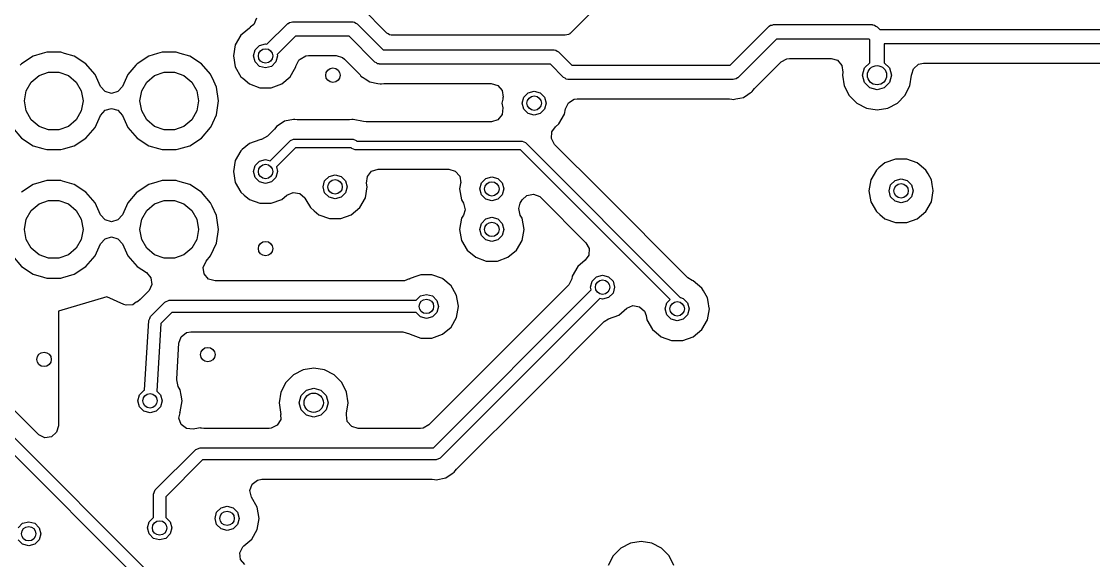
# Model space of a CAD drawing. Extents: x 4.55 to 6.09, y -4.28 to -3.52.
# Drawn here: x 5.1876 to 5.6259, y -4.0487 to -3.8284 of the extents above; entities that cross this region are included whole.
import ezdxf

# ---------------------------------------------------------------- set-up
doc = ezdxf.new("R2010")
doc.units = 0
doc.header["$MEASUREMENT"] = 0
doc.layers.add('BLACK', color=7, linetype='CONTINUOUS')

msp = doc.modelspace()

# ---------------------------------------------------------------- linework, layer by layer
at = {"layer": 'BLACK', "linetype": 'CONTINUOUS'}
for p, q in [((5.33701, -3.83319), (5.32646, -3.82264)), ((5.42142, -3.82382), (5.41205, -3.83319)), ((5.28082, -3.83111), (5.28077, -3.83115)), ((5.28119, -3.8309), (5.28082, -3.83111)), ((5.28261, -3.82968), (5.28111, -3.83077)), ((5.28111, -3.83077), (5.28119, -3.8309)), ((5.28363, -3.82712), (5.28261, -3.82968)), ((5.28799, -3.83776), (5.29634, -3.82941)), ((5.29634, -3.82941), (5.29649, -3.8293)), ((5.29649, -3.8293), (5.29653, -3.82923)), ((5.29653, -3.82923), (5.29665, -3.82919)), ((5.29665, -3.82919), (5.29718, -3.82882)), ((5.29718, -3.82882), (5.29782, -3.82876)), ((5.29782, -3.82876), (5.29843, -3.82854)), ((5.29843, -3.82854), (5.32279, -3.82854)), ((5.32279, -3.82854), (5.32297, -3.82858)), ((5.32297, -3.82858), (5.32305, -3.82855)), ((5.32305, -3.82855), (5.32316, -3.82861)), ((5.32316, -3.82861), (5.3238, -3.82872)), ((5.3238, -3.82872), (5.32429, -3.82914)), ((5.32429, -3.82914), (5.32488, -3.82941)), ((5.32488, -3.82941), (5.33543, -3.83996)), ((5.47735, -3.84626), (5.49302, -3.83059)), ((5.49302, -3.83059), (5.49317, -3.83048)), ((5.49317, -3.83048), (5.49321, -3.83042)), ((5.49321, -3.83042), (5.49333, -3.83037)), ((5.49333, -3.83037), (5.49386, -3.83)), ((5.49386, -3.83), (5.4945, -3.82994)), ((5.4945, -3.82994), (5.49511, -3.82972)), ((5.49511, -3.82972), (5.53543, -3.82972)), ((5.53543, -3.82972), (5.53561, -3.82976)), ((5.53561, -3.82976), (5.53569, -3.82974)), ((5.53569, -3.82974), (5.53581, -3.82979)), ((5.53581, -3.82979), (5.53644, -3.8299)), ((5.53644, -3.8299), (5.53694, -3.83032)), ((5.53694, -3.83032), (5.53752, -3.83059)), ((5.53752, -3.83059), (5.53862, -3.83169)), ((5.27731, -3.83405), (5.27502, -3.83801)), ((5.27789, -3.83356), (5.27731, -3.83405)), ((5.27731, -3.83405), (5.27731, -3.83405)), ((5.28077, -3.83115), (5.27789, -3.83356)), ((5.29965, -3.83445), (5.29217, -3.84193)), ((5.32157, -3.83445), (5.29965, -3.83445)), ((5.33212, -3.845), (5.32157, -3.83445)), ((5.33759, -3.83346), (5.33701, -3.83319)), ((5.33809, -3.83388), (5.33759, -3.83346)), ((5.33872, -3.83399), (5.33809, -3.83388)), ((5.33884, -3.83404), (5.33872, -3.83399)), ((5.33892, -3.83402), (5.33884, -3.83404)), ((5.3391, -3.83406), (5.33892, -3.83402)), ((5.40996, -3.83406), (5.3391, -3.83406)), ((5.41057, -3.83383), (5.40996, -3.83406)), ((5.41121, -3.83378), (5.41057, -3.83383)), ((5.41174, -3.83341), (5.41121, -3.83378)), ((5.41186, -3.83336), (5.41174, -3.83341)), ((5.4119, -3.8333), (5.41186, -3.83336)), ((5.41205, -3.83319), (5.4119, -3.8333)), ((5.53862, -3.83169), (5.81374, -3.83169)), ((5.27502, -3.83801), (5.27423, -3.84252)), ((5.27502, -3.83801), (5.27502, -3.83801)), ((5.28314, -3.84006), (5.28494, -3.83826)), ((5.28494, -3.83826), (5.2874, -3.8376)), ((5.2874, -3.8376), (5.28799, -3.83776)), ((5.49633, -3.83563), (5.48066, -3.8513)), ((5.53421, -3.83563), (5.49633, -3.83563)), ((5.53445, -3.83587), (5.53421, -3.83563)), ((5.53445, -3.84528), (5.53445, -3.83587)), ((5.81496, -3.8376), (5.54035, -3.8376)), ((5.54035, -3.8376), (5.54035, -3.84528)), ((5.19243, -3.84262), (5.18762, -3.84571)), ((5.19603, -3.84156), (5.19243, -3.84262)), ((5.19243, -3.84262), (5.19243, -3.84262)), ((5.19243, -3.84262), (5.19243, -3.84262)), ((5.19793, -3.841), (5.19603, -3.84156)), ((5.20365, -3.841), (5.19793, -3.841)), ((5.19793, -3.841), (5.19793, -3.841)), ((5.20526, -3.84148), (5.20365, -3.841)), ((5.20365, -3.841), (5.20365, -3.841)), ((5.20914, -3.84262), (5.20526, -3.84148)), ((5.21395, -3.84571), (5.20914, -3.84262)), ((5.23968, -3.84262), (5.23486, -3.84571)), ((5.24328, -3.84156), (5.23968, -3.84262)), ((5.23968, -3.84262), (5.23968, -3.84262)), ((5.23968, -3.84262), (5.23968, -3.84262)), ((5.24517, -3.841), (5.24328, -3.84156)), ((5.25089, -3.841), (5.24517, -3.841)), ((5.24517, -3.841), (5.24517, -3.841)), ((5.25251, -3.84148), (5.25089, -3.841)), ((5.25089, -3.841), (5.25089, -3.841)), ((5.25638, -3.84262), (5.25251, -3.84148)), ((5.2612, -3.84571), (5.25638, -3.84262)), ((5.27423, -3.84252), (5.27423, -3.84252)), ((5.27423, -3.84252), (5.27502, -3.84702)), ((5.28248, -3.84252), (5.28314, -3.84006)), ((5.28314, -3.84498), (5.28248, -3.84252)), ((5.29232, -3.84252), (5.29166, -3.84498)), ((5.29217, -3.84193), (5.29232, -3.84252)), ((5.29984, -3.84667), (5.30106, -3.8442)), ((5.30106, -3.8442), (5.3012, -3.84406)), ((5.3012, -3.84406), (5.30149, -3.84377)), ((5.30149, -3.84377), (5.3039, -3.84245)), ((5.3039, -3.84245), (5.30494, -3.84234)), ((5.30494, -3.84234), (5.31627, -3.84234)), ((5.31627, -3.84234), (5.31891, -3.84312)), ((5.31891, -3.84312), (5.31973, -3.84377)), ((5.31973, -3.84377), (5.32544, -3.84949)), ((5.33543, -3.83996), (5.40507, -3.83996)), ((5.40507, -3.83996), (5.40525, -3.83999)), ((5.40525, -3.83999), (5.40533, -3.83997)), ((5.40533, -3.83997), (5.40545, -3.84003)), ((5.40545, -3.84003), (5.40608, -3.84014)), ((5.40608, -3.84014), (5.40658, -3.84055)), ((5.40658, -3.84055), (5.40716, -3.84083)), ((5.40716, -3.84083), (5.41259, -3.84626)), ((5.49817, -3.84495), (5.50058, -3.84364)), ((5.50058, -3.84364), (5.50162, -3.84352)), ((5.50162, -3.84352), (5.51864, -3.84352)), ((5.51864, -3.84352), (5.52128, -3.8443)), ((5.18762, -3.84571), (5.18712, -3.84629)), ((5.18762, -3.84571), (5.18762, -3.84571)), ((5.18762, -3.84571), (5.18762, -3.84571)), ((5.21766, -3.84999), (5.21395, -3.84571)), ((5.23436, -3.84629), (5.23112, -3.85004)), ((5.23486, -3.84571), (5.23436, -3.84629)), ((5.23486, -3.84571), (5.23486, -3.84571)), ((5.23486, -3.84571), (5.23486, -3.84571)), ((5.26491, -3.84999), (5.2612, -3.84571)), ((5.27502, -3.84702), (5.27502, -3.84703)), ((5.27502, -3.84703), (5.27731, -3.85099)), ((5.28494, -3.84678), (5.28314, -3.84498)), ((5.2874, -3.84744), (5.28494, -3.84678)), ((5.28986, -3.84678), (5.2874, -3.84744)), ((5.29166, -3.84498), (5.28986, -3.84678)), ((5.29749, -3.85099), (5.29929, -3.84787)), ((5.29929, -3.84787), (5.29978, -3.84703)), ((5.29978, -3.84703), (5.29984, -3.84667)), ((5.29978, -3.84703), (5.29978, -3.84703)), ((5.29978, -3.84703), (5.29978, -3.84703)), ((5.29978, -3.84703), (5.29978, -3.84703)), ((5.3327, -3.84527), (5.33212, -3.845)), ((5.3332, -3.84569), (5.3327, -3.84527)), ((5.33383, -3.8458), (5.3332, -3.84569)), ((5.33395, -3.84585), (5.33383, -3.8458)), ((5.33403, -3.84583), (5.33395, -3.84585)), ((5.33421, -3.84587), (5.33403, -3.84583)), ((5.40385, -3.84587), (5.33421, -3.84587)), ((5.40928, -3.8513), (5.40385, -3.84587)), ((5.41259, -3.84626), (5.47735, -3.84626)), ((5.48734, -3.85579), (5.49817, -3.84495)), ((5.52128, -3.8443), (5.52308, -3.84638)), ((5.52308, -3.84638), (5.52348, -3.8491)), ((5.5315, -3.85039), (5.53229, -3.84744)), ((5.53229, -3.84744), (5.53445, -3.84528)), ((5.54035, -3.84528), (5.54252, -3.84744)), ((5.54252, -3.84744), (5.54331, -3.85039)), ((5.55164, -3.85002), (5.55231, -3.84773)), ((5.55231, -3.84773), (5.55439, -3.84593)), ((5.55439, -3.84593), (5.55641, -3.84549)), ((5.55641, -3.84549), (5.81341, -3.84549)), ((5.19159, -3.85319), (5.19478, -3.85051)), ((5.19478, -3.85051), (5.1987, -3.84908)), ((5.1987, -3.84908), (5.20287, -3.84908)), ((5.20287, -3.84908), (5.20679, -3.85051)), ((5.20679, -3.85051), (5.20999, -3.85319)), ((5.2177, -3.85004), (5.21766, -3.84999)), ((5.21997, -3.855), (5.2177, -3.85004)), ((5.2177, -3.85004), (5.2177, -3.85004)), ((5.23112, -3.85004), (5.22885, -3.855)), ((5.23112, -3.85004), (5.23112, -3.85004)), ((5.23883, -3.85319), (5.24203, -3.85051)), ((5.24203, -3.85051), (5.24595, -3.84908)), ((5.24595, -3.84908), (5.25012, -3.84908)), ((5.25012, -3.84908), (5.25404, -3.85051)), ((5.25404, -3.85051), (5.25723, -3.85319)), ((5.26495, -3.85004), (5.26491, -3.84999)), ((5.26564, -3.85156), (5.26495, -3.85004)), ((5.26495, -3.85004), (5.26495, -3.85004)), ((5.26732, -3.85524), (5.26564, -3.85156)), ((5.27731, -3.85099), (5.27731, -3.85099)), ((5.27731, -3.85099), (5.27809, -3.85164)), ((5.27809, -3.85164), (5.28082, -3.85393)), ((5.29399, -3.85393), (5.29749, -3.85099)), ((5.32544, -3.84949), (5.32605, -3.85023)), ((5.32605, -3.85023), (5.32639, -3.85073)), ((5.32639, -3.85073), (5.32709, -3.85121)), ((5.32709, -3.85121), (5.32709, -3.85121)), ((5.32709, -3.85121), (5.32729, -3.85134)), ((5.32729, -3.85134), (5.32729, -3.85134)), ((5.32729, -3.85134), (5.32818, -3.85193)), ((5.32818, -3.85193), (5.32818, -3.85193)), ((5.32818, -3.85193), (5.32818, -3.85193)), ((5.32818, -3.85193), (5.32997, -3.85313)), ((5.40987, -3.85157), (5.40928, -3.8513)), ((5.41036, -3.85199), (5.40987, -3.85157)), ((5.411, -3.8521), (5.41036, -3.85199)), ((5.41111, -3.85215), (5.411, -3.8521)), ((5.41119, -3.85213), (5.41111, -3.85215)), ((5.41137, -3.85217), (5.41119, -3.85213)), ((5.47857, -3.85217), (5.41137, -3.85217)), ((5.47918, -3.85194), (5.47857, -3.85217)), ((5.47982, -3.85189), (5.47918, -3.85194)), ((5.48035, -3.85152), (5.47982, -3.85189)), ((5.48047, -3.85147), (5.48035, -3.85152)), ((5.48051, -3.85141), (5.48047, -3.85147)), ((5.48066, -3.8513), (5.48051, -3.85141)), ((5.52346, -3.84917), (5.52327, -3.85039)), ((5.52327, -3.85039), (5.52327, -3.85039)), ((5.52327, -3.85039), (5.52396, -3.85476)), ((5.52348, -3.8491), (5.52346, -3.84917)), ((5.53229, -3.85335), (5.5315, -3.85039)), ((5.54331, -3.85039), (5.54252, -3.85335)), ((5.55084, -3.85476), (5.55153, -3.85039)), ((5.55153, -3.85037), (5.55154, -3.85035)), ((5.55153, -3.85039), (5.55153, -3.85037)), ((5.55154, -3.85035), (5.55159, -3.85001)), ((5.55159, -3.85001), (5.55164, -3.85002)), ((5.18878, -3.86091), (5.1895, -3.8568)), ((5.1895, -3.8568), (5.19159, -3.85319)), ((5.20999, -3.85319), (5.21207, -3.8568)), ((5.21207, -3.8568), (5.2128, -3.86091)), ((5.22177, -3.85708), (5.21997, -3.855)), ((5.21997, -3.855), (5.21997, -3.855)), ((5.22441, -3.85785), (5.22177, -3.85708)), ((5.22705, -3.85708), (5.22441, -3.85785)), ((5.22885, -3.855), (5.22705, -3.85708)), ((5.23602, -3.86091), (5.23675, -3.8568)), ((5.23675, -3.8568), (5.23883, -3.85319)), ((5.25723, -3.85319), (5.25932, -3.8568)), ((5.25932, -3.8568), (5.26004, -3.86091)), ((5.26814, -3.86091), (5.26732, -3.85524)), ((5.28082, -3.85393), (5.28511, -3.85549)), ((5.28511, -3.85549), (5.28511, -3.85549)), ((5.28511, -3.85549), (5.28969, -3.85549)), ((5.28969, -3.85549), (5.29399, -3.85393)), ((5.28969, -3.85549), (5.28969, -3.85549)), ((5.32997, -3.85313), (5.32997, -3.85313)), ((5.32997, -3.85313), (5.32997, -3.85313)), ((5.32997, -3.85313), (5.32997, -3.85313)), ((5.32997, -3.85313), (5.33337, -3.85381)), ((5.33337, -3.85381), (5.33337, -3.85381)), ((5.33337, -3.85381), (5.33421, -3.85397)), ((5.33421, -3.85397), (5.3348, -3.85385)), ((5.3348, -3.85385), (5.33575, -3.85376)), ((5.33575, -3.85376), (5.37967, -3.85376)), ((5.37967, -3.85376), (5.38231, -3.85453)), ((5.38231, -3.85453), (5.38411, -3.85661)), ((5.38411, -3.85661), (5.38451, -3.85934)), ((5.39478, -3.85755), (5.39724, -3.85689)), ((5.39724, -3.85689), (5.3997, -3.85755)), ((5.48549, -3.85764), (5.48602, -3.85728)), ((5.48602, -3.85728), (5.48639, -3.85703)), ((5.48602, -3.85728), (5.48602, -3.85728)), ((5.48639, -3.85703), (5.48673, -3.85653)), ((5.48673, -3.85653), (5.48734, -3.85579)), ((5.52396, -3.85476), (5.52597, -3.8587)), ((5.53445, -3.85551), (5.53229, -3.85335)), ((5.5374, -3.8563), (5.53445, -3.85551)), ((5.54035, -3.85551), (5.5374, -3.8563)), ((5.54252, -3.85335), (5.54035, -3.85551)), ((5.54883, -3.8587), (5.55084, -3.85476)), ((5.55084, -3.85476), (5.55084, -3.85476)), ((5.55084, -3.85476), (5.55084, -3.85476)), ((5.1895, -3.86501), (5.18878, -3.86091)), ((5.2128, -3.86091), (5.21207, -3.86501)), ((5.23675, -3.86501), (5.23602, -3.86091)), ((5.26004, -3.86091), (5.25932, -3.86501)), ((5.26732, -3.86657), (5.26814, -3.86091)), ((5.38435, -3.86022), (5.38407, -3.86181)), ((5.38407, -3.86181), (5.38407, -3.86181)), ((5.38407, -3.86181), (5.38441, -3.86374)), ((5.38448, -3.85949), (5.38435, -3.86022)), ((5.38451, -3.85934), (5.38448, -3.85949)), ((5.39232, -3.86181), (5.39298, -3.85935)), ((5.39298, -3.86427), (5.39232, -3.86181)), ((5.39298, -3.85935), (5.39478, -3.85755)), ((5.3997, -3.85755), (5.40151, -3.85935)), ((5.40151, -3.85935), (5.40217, -3.86181)), ((5.40217, -3.86181), (5.40151, -3.86427)), ((5.41001, -3.86409), (5.41124, -3.86163)), ((5.41124, -3.86163), (5.4136, -3.86022)), ((5.4136, -3.86022), (5.41482, -3.86006)), ((5.41482, -3.86006), (5.47702, -3.86006)), ((5.47702, -3.86006), (5.47798, -3.86015)), ((5.47798, -3.86015), (5.47857, -3.86027)), ((5.47857, -3.86027), (5.47964, -3.86006)), ((5.47964, -3.86006), (5.48127, -3.85974)), ((5.47964, -3.86006), (5.47964, -3.86006)), ((5.48127, -3.85974), (5.4828, -3.85943)), ((5.4828, -3.85943), (5.48462, -3.85821)), ((5.4828, -3.85943), (5.4828, -3.85943)), ((5.4828, -3.85943), (5.4828, -3.85943)), ((5.48462, -3.85821), (5.48549, -3.85764)), ((5.48549, -3.85764), (5.48549, -3.85764)), ((5.52597, -3.8587), (5.5291, -3.86183)), ((5.54571, -3.86183), (5.54883, -3.8587)), ((5.19159, -3.86862), (5.1895, -3.86501)), ((5.21207, -3.86501), (5.20999, -3.86862)), ((5.21997, -3.86681), (5.22177, -3.86473)), ((5.22177, -3.86473), (5.22441, -3.86396)), ((5.22441, -3.86396), (5.22705, -3.86473)), ((5.22705, -3.86473), (5.22885, -3.86681)), ((5.23883, -3.86862), (5.23675, -3.86501)), ((5.25932, -3.86501), (5.25723, -3.86862)), ((5.38441, -3.86374), (5.38411, -3.86647)), ((5.39478, -3.86607), (5.39298, -3.86427)), ((5.39724, -3.86673), (5.39478, -3.86607)), ((5.3997, -3.86607), (5.39724, -3.86673)), ((5.40151, -3.86427), (5.3997, -3.86607)), ((5.40962, -3.86632), (5.41001, -3.86409)), ((5.5291, -3.86183), (5.53304, -3.86383)), ((5.53304, -3.86383), (5.5374, -3.86452)), ((5.5374, -3.86452), (5.54177, -3.86383)), ((5.5374, -3.86452), (5.5374, -3.86452)), ((5.5374, -3.86452), (5.5374, -3.86452)), ((5.54177, -3.86383), (5.54571, -3.86183)), ((5.54177, -3.86383), (5.54177, -3.86383)), ((5.54177, -3.86383), (5.54177, -3.86383)), ((5.19478, -3.8713), (5.19159, -3.86862)), ((5.20999, -3.86862), (5.20679, -3.8713)), ((5.2177, -3.87178), (5.21997, -3.86681)), ((5.22885, -3.86681), (5.23112, -3.87178)), ((5.24203, -3.8713), (5.23883, -3.86862)), ((5.25723, -3.86862), (5.25404, -3.8713)), ((5.265, -3.87166), (5.26583, -3.86984)), ((5.26583, -3.86984), (5.26732, -3.86657)), ((5.29413, -3.86984), (5.29189, -3.87134)), ((5.29509, -3.8692), (5.29413, -3.86984)), ((5.29413, -3.86984), (5.29413, -3.86984)), ((5.29886, -3.86845), (5.29509, -3.8692)), ((5.29509, -3.8692), (5.29509, -3.8692)), ((5.29934, -3.86855), (5.29886, -3.86845)), ((5.29886, -3.86845), (5.29886, -3.86845)), ((5.29886, -3.86845), (5.29886, -3.86845)), ((5.30029, -3.86864), (5.29934, -3.86855)), ((5.32173, -3.86864), (5.30029, -3.86864)), ((5.32268, -3.86855), (5.32173, -3.86864)), ((5.32316, -3.86845), (5.32268, -3.86855)), ((5.3274, -3.8693), (5.32316, -3.86845)), ((5.32316, -3.86845), (5.32316, -3.86845)), ((5.32316, -3.86845), (5.32316, -3.86845)), ((5.32741, -3.86924), (5.3274, -3.8693)), ((5.32854, -3.86947), (5.32741, -3.86924)), ((5.3796, -3.86947), (5.32854, -3.86947)), ((5.37976, -3.86947), (5.3796, -3.86947)), ((5.38237, -3.86861), (5.37976, -3.86947)), ((5.38411, -3.86647), (5.38237, -3.86861)), ((5.4059, -3.87148), (5.40733, -3.87028)), ((5.40733, -3.87028), (5.40962, -3.86632)), ((5.18387, -3.87178), (5.18762, -3.8761)), ((5.1987, -3.87273), (5.19478, -3.8713)), ((5.20287, -3.87273), (5.1987, -3.87273)), ((5.20679, -3.8713), (5.20287, -3.87273)), ((5.21395, -3.8761), (5.2177, -3.87178)), ((5.23112, -3.87178), (5.23486, -3.8761)), ((5.24595, -3.87273), (5.24203, -3.8713)), ((5.25012, -3.87273), (5.24595, -3.87273)), ((5.25404, -3.8713), (5.25012, -3.87273)), ((5.2612, -3.8761), (5.26495, -3.87178)), ((5.26495, -3.87178), (5.265, -3.87166)), ((5.29101, -3.87249), (5.28813, -3.87536)), ((5.29162, -3.87175), (5.29101, -3.87249)), ((5.29189, -3.87134), (5.29162, -3.87175)), ((5.40427, -3.87626), (5.40446, -3.87352)), ((5.40446, -3.87352), (5.4059, -3.87148)), ((5.18762, -3.8761), (5.19243, -3.87919)), ((5.19243, -3.87919), (5.1964, -3.88036)), ((5.20473, -3.88049), (5.20914, -3.87919)), ((5.20914, -3.87919), (5.21395, -3.8761)), ((5.23486, -3.8761), (5.23968, -3.87919)), ((5.23968, -3.87919), (5.24364, -3.88036)), ((5.25197, -3.88049), (5.25638, -3.87919)), ((5.25638, -3.87919), (5.2612, -3.8761)), ((5.28082, -3.87836), (5.27789, -3.88081)), ((5.28511, -3.87679), (5.28082, -3.87836)), ((5.28553, -3.87672), (5.28511, -3.87679)), ((5.28572, -3.87668), (5.28553, -3.87672)), ((5.28813, -3.87536), (5.28572, -3.87668)), ((5.28931, -3.88535), (5.2976, -3.87706)), ((5.2976, -3.87706), (5.29886, -3.87654)), ((5.29886, -3.87654), (5.32316, -3.87654)), ((5.32316, -3.87654), (5.32441, -3.87706)), ((5.32441, -3.87706), (5.32472, -3.87736)), ((5.32472, -3.87736), (5.39238, -3.87736)), ((5.39238, -3.87736), (5.39363, -3.87788)), ((5.39363, -3.87788), (5.45696, -3.94121)), ((5.40559, -3.87867), (5.40427, -3.87626)), ((5.42455, -3.89764), (5.40559, -3.87867)), ((5.1964, -3.88036), (5.19793, -3.88081)), ((5.19793, -3.88081), (5.19793, -3.88081)), ((5.19793, -3.88081), (5.20365, -3.88081)), ((5.20365, -3.88081), (5.20473, -3.88049)), ((5.24364, -3.88036), (5.24517, -3.88081)), ((5.24517, -3.88081), (5.24517, -3.88081)), ((5.24517, -3.88081), (5.25089, -3.88081)), ((5.25089, -3.88081), (5.25197, -3.88049)), ((5.27731, -3.8813), (5.27502, -3.88526)), ((5.27789, -3.88081), (5.27731, -3.8813)), ((5.27731, -3.8813), (5.27731, -3.8813)), ((5.29959, -3.88008), (5.29181, -3.88786)), ((5.32242, -3.88008), (5.29959, -3.88008)), ((5.32273, -3.88039), (5.32242, -3.88008)), ((5.32398, -3.88091), (5.32273, -3.88039)), ((5.39164, -3.88091), (5.32398, -3.88091)), ((5.4528, -3.94206), (5.39164, -3.88091)), ((5.27502, -3.88526), (5.27423, -3.88976)), ((5.27502, -3.88526), (5.27502, -3.88526)), ((5.28248, -3.88976), (5.28314, -3.8873)), ((5.28314, -3.8873), (5.28494, -3.8855)), ((5.28494, -3.8855), (5.2874, -3.88484)), ((5.2874, -3.88484), (5.28931, -3.88535)), ((5.29181, -3.88786), (5.29232, -3.88976)), ((5.54066, -3.88623), (5.53818, -3.88831)), ((5.54496, -3.88467), (5.54066, -3.88623)), ((5.54953, -3.88467), (5.54496, -3.88467)), ((5.55383, -3.88623), (5.54953, -3.88467)), ((5.55459, -3.88686), (5.55383, -3.88623)), ((5.55733, -3.88917), (5.55459, -3.88686)), ((5.27423, -3.88976), (5.27423, -3.88976)), ((5.27423, -3.88976), (5.27502, -3.89427)), ((5.28314, -3.89222), (5.28248, -3.88976)), ((5.28494, -3.89403), (5.28314, -3.89222)), ((5.29166, -3.89222), (5.28986, -3.89403)), ((5.29232, -3.88976), (5.29166, -3.89222)), ((5.31156, -3.89356), (5.31336, -3.89176)), ((5.31336, -3.89176), (5.31582, -3.8911)), ((5.31582, -3.8911), (5.31828, -3.89176)), ((5.31828, -3.89176), (5.32008, -3.89356)), ((5.32873, -3.89453), (5.32903, -3.8918)), ((5.32903, -3.8918), (5.33077, -3.88966)), ((5.33077, -3.88966), (5.33338, -3.8888)), ((5.33338, -3.8888), (5.33354, -3.8888)), ((5.33354, -3.8888), (5.36235, -3.8888)), ((5.36235, -3.8888), (5.36499, -3.88957)), ((5.36499, -3.88957), (5.36679, -3.89165)), ((5.36679, -3.89165), (5.36718, -3.89438)), ((5.37746, -3.89259), (5.37992, -3.89193)), ((5.37992, -3.89193), (5.38238, -3.89259)), ((5.53715, -3.88917), (5.53487, -3.89313)), ((5.53818, -3.88831), (5.53715, -3.88917)), ((5.53715, -3.88917), (5.53715, -3.88917)), ((5.55825, -3.89075), (5.55733, -3.88917)), ((5.55733, -3.88917), (5.55733, -3.88917)), ((5.55733, -3.88917), (5.55733, -3.88917)), ((5.55733, -3.88917), (5.55733, -3.88917)), ((5.55733, -3.88917), (5.55733, -3.88917)), ((5.55962, -3.89313), (5.55825, -3.89075)), ((5.19243, -3.8951), (5.18762, -3.89819)), ((5.19564, -3.89415), (5.19243, -3.8951)), ((5.19243, -3.8951), (5.19243, -3.8951)), ((5.19243, -3.8951), (5.19243, -3.8951)), ((5.19793, -3.89348), (5.19564, -3.89415)), ((5.20365, -3.89348), (5.19793, -3.89348)), ((5.19793, -3.89348), (5.19793, -3.89348)), ((5.20435, -3.89369), (5.20365, -3.89348)), ((5.20365, -3.89348), (5.20365, -3.89348)), ((5.20914, -3.8951), (5.20435, -3.89369)), ((5.21395, -3.89819), (5.20914, -3.8951)), ((5.23968, -3.8951), (5.23486, -3.89819)), ((5.24289, -3.89415), (5.23968, -3.8951)), ((5.23968, -3.8951), (5.23968, -3.8951)), ((5.23968, -3.8951), (5.23968, -3.8951)), ((5.24517, -3.89348), (5.24289, -3.89415)), ((5.25089, -3.89348), (5.24517, -3.89348)), ((5.24517, -3.89348), (5.24517, -3.89348)), ((5.2516, -3.89369), (5.25089, -3.89348)), ((5.25089, -3.89348), (5.25089, -3.89348)), ((5.25638, -3.8951), (5.2516, -3.89369)), ((5.2612, -3.89819), (5.25638, -3.8951)), ((5.27502, -3.89427), (5.27502, -3.89427)), ((5.27502, -3.89427), (5.27731, -3.89823)), ((5.2874, -3.89469), (5.28494, -3.89403)), ((5.28986, -3.89403), (5.2874, -3.89469)), ((5.3109, -3.89602), (5.31156, -3.89356)), ((5.31156, -3.89849), (5.3109, -3.89602)), ((5.32008, -3.89356), (5.32074, -3.89602)), ((5.32074, -3.89602), (5.32008, -3.89849)), ((5.3282, -3.90053), (5.32899, -3.89602)), ((5.32899, -3.89602), (5.32873, -3.89453)), ((5.367, -3.89545), (5.36675, -3.89685)), ((5.36675, -3.89685), (5.36675, -3.89685)), ((5.36675, -3.89685), (5.36754, -3.90136)), ((5.36716, -3.89453), (5.367, -3.89545)), ((5.36718, -3.89438), (5.36716, -3.89453)), ((5.375, -3.89685), (5.37566, -3.89439)), ((5.37566, -3.89931), (5.375, -3.89685)), ((5.37566, -3.89439), (5.37746, -3.89259)), ((5.38238, -3.89259), (5.38418, -3.89439)), ((5.38418, -3.89439), (5.38484, -3.89685)), ((5.38484, -3.89685), (5.38418, -3.89931)), ((5.53487, -3.89313), (5.53407, -3.89764)), ((5.53487, -3.89313), (5.53487, -3.89313)), ((5.54232, -3.89764), (5.54298, -3.89518)), ((5.54298, -3.89518), (5.54478, -3.89338)), ((5.54478, -3.89338), (5.54724, -3.89272)), ((5.54724, -3.89272), (5.5497, -3.89338)), ((5.5497, -3.89338), (5.55151, -3.89518)), ((5.55151, -3.89518), (5.55217, -3.89764)), ((5.55997, -3.8951), (5.55962, -3.89313)), ((5.56039, -3.89749), (5.55997, -3.8951)), ((5.18762, -3.89819), (5.18759, -3.89823)), ((5.18762, -3.89819), (5.18762, -3.89819)), ((5.18762, -3.89819), (5.18762, -3.89819)), ((5.2177, -3.90252), (5.21395, -3.89819)), ((5.23483, -3.89823), (5.23112, -3.90252)), ((5.23486, -3.89819), (5.23483, -3.89823)), ((5.23486, -3.89819), (5.23486, -3.89819)), ((5.23486, -3.89819), (5.23486, -3.89819)), ((5.26495, -3.90252), (5.2612, -3.89819)), ((5.27731, -3.89823), (5.27731, -3.89823)), ((5.27731, -3.89823), (5.27872, -3.89941)), ((5.27872, -3.89941), (5.28082, -3.90117)), ((5.28082, -3.90117), (5.28511, -3.90274)), ((5.28969, -3.90274), (5.29399, -3.90117)), ((5.29399, -3.90117), (5.29615, -3.89936)), ((5.29615, -3.89936), (5.29867, -3.89826)), ((5.29867, -3.89826), (5.30138, -3.89869)), ((5.30138, -3.89869), (5.30343, -3.90052)), ((5.30343, -3.90052), (5.30351, -3.90066)), ((5.30351, -3.90066), (5.30389, -3.9013)), ((5.31336, -3.90029), (5.31156, -3.89849)), ((5.31582, -3.90095), (5.31336, -3.90029)), ((5.31828, -3.90029), (5.31582, -3.90095)), ((5.32008, -3.89849), (5.31828, -3.90029)), ((5.32591, -3.90449), (5.3282, -3.90053)), ((5.37746, -3.90111), (5.37566, -3.89931)), ((5.37992, -3.90177), (5.37746, -3.90111)), ((5.38238, -3.90111), (5.37992, -3.90177)), ((5.38418, -3.89931), (5.38238, -3.90111)), ((5.39228, -3.90139), (5.39427, -3.8995)), ((5.39427, -3.8995), (5.39697, -3.89897)), ((5.39697, -3.89897), (5.39952, -3.9)), ((5.39952, -3.9), (5.39996, -3.90038)), ((5.39996, -3.90038), (5.41841, -3.91884)), ((5.46008, -3.93316), (5.42455, -3.89764)), ((5.53407, -3.89764), (5.53407, -3.89764)), ((5.53407, -3.89764), (5.53487, -3.90214)), ((5.54298, -3.9001), (5.54232, -3.89764)), ((5.54478, -3.9019), (5.54298, -3.9001)), ((5.55151, -3.9001), (5.5497, -3.9019)), ((5.55217, -3.89764), (5.55151, -3.9001)), ((5.55962, -3.90214), (5.56042, -3.89764)), ((5.56042, -3.89764), (5.56039, -3.89749)), ((5.19159, -3.90567), (5.19478, -3.90299)), ((5.19478, -3.90299), (5.1987, -3.90156)), ((5.1987, -3.90156), (5.20287, -3.90156)), ((5.20287, -3.90156), (5.20679, -3.90299)), ((5.20679, -3.90299), (5.20999, -3.90567)), ((5.21997, -3.90748), (5.2177, -3.90252)), ((5.2177, -3.90252), (5.2177, -3.90252)), ((5.23112, -3.90252), (5.22885, -3.90748)), ((5.23112, -3.90252), (5.23112, -3.90252)), ((5.23883, -3.90567), (5.24203, -3.90299)), ((5.24203, -3.90299), (5.24595, -3.90156)), ((5.24595, -3.90156), (5.25012, -3.90156)), ((5.25012, -3.90156), (5.25404, -3.90299)), ((5.25404, -3.90299), (5.25723, -3.90567)), ((5.26559, -3.90392), (5.26495, -3.90252)), ((5.26495, -3.90252), (5.26495, -3.90252)), ((5.26732, -3.90772), (5.26559, -3.90392)), ((5.28511, -3.90274), (5.28511, -3.90274)), ((5.28511, -3.90274), (5.28969, -3.90274)), ((5.28969, -3.90274), (5.28969, -3.90274)), ((5.30389, -3.9013), (5.30573, -3.90449)), ((5.30573, -3.90449), (5.30573, -3.90449)), ((5.30573, -3.90449), (5.3073, -3.90581)), ((5.32241, -3.90743), (5.32591, -3.90449)), ((5.36754, -3.90136), (5.36754, -3.90136)), ((5.36754, -3.90136), (5.36831, -3.90268)), ((5.36831, -3.90268), (5.36895, -3.90535)), ((5.36895, -3.90535), (5.36831, -3.90756)), ((5.39089, -3.90489), (5.39154, -3.90268)), ((5.39154, -3.90756), (5.39089, -3.90489)), ((5.39154, -3.90268), (5.39228, -3.90139)), ((5.53487, -3.90214), (5.53487, -3.90214)), ((5.53487, -3.90214), (5.53715, -3.9061)), ((5.54724, -3.90256), (5.54478, -3.9019)), ((5.5497, -3.9019), (5.54724, -3.90256)), ((5.55733, -3.90611), (5.55962, -3.90214)), ((5.18878, -3.91339), (5.1895, -3.90928)), ((5.1895, -3.90928), (5.19159, -3.90567)), ((5.20999, -3.90567), (5.21207, -3.90928)), ((5.21207, -3.90928), (5.2128, -3.91339)), ((5.22177, -3.90956), (5.21997, -3.90748)), ((5.21997, -3.90748), (5.21997, -3.90748)), ((5.22441, -3.91033), (5.22177, -3.90956)), ((5.22705, -3.90956), (5.22441, -3.91033)), ((5.22885, -3.90748), (5.22705, -3.90956)), ((5.23602, -3.91339), (5.23675, -3.90928)), ((5.23675, -3.90928), (5.23883, -3.90567)), ((5.25723, -3.90567), (5.25932, -3.90928)), ((5.25932, -3.90928), (5.26004, -3.91339)), ((5.26814, -3.91339), (5.26732, -3.90772)), ((5.3073, -3.90581), (5.30923, -3.90743)), ((5.30923, -3.90743), (5.31353, -3.909)), ((5.31353, -3.909), (5.31353, -3.909)), ((5.31353, -3.909), (5.31811, -3.909)), ((5.31811, -3.909), (5.32241, -3.90743)), ((5.31811, -3.909), (5.31811, -3.909)), ((5.36754, -3.90888), (5.36675, -3.91339)), ((5.36831, -3.90756), (5.36754, -3.90888)), ((5.36754, -3.90888), (5.36754, -3.90888)), ((5.37566, -3.91093), (5.37746, -3.90912)), ((5.37746, -3.90912), (5.37992, -3.90846)), ((5.37992, -3.90846), (5.38238, -3.90912)), ((5.38238, -3.90912), (5.38418, -3.91093)), ((5.3923, -3.90888), (5.39154, -3.90756)), ((5.39309, -3.91339), (5.3923, -3.90888)), ((5.53715, -3.9061), (5.53715, -3.90611)), ((5.53715, -3.90611), (5.53858, -3.9073)), ((5.53858, -3.9073), (5.54066, -3.90905)), ((5.54066, -3.90905), (5.54496, -3.91061)), ((5.54953, -3.91061), (5.55383, -3.90905)), ((5.55383, -3.90905), (5.55733, -3.90611)), ((5.1895, -3.91749), (5.18878, -3.91339)), ((5.2128, -3.91339), (5.21207, -3.91749)), ((5.23675, -3.91749), (5.23602, -3.91339)), ((5.26004, -3.91339), (5.25932, -3.91749)), ((5.26732, -3.91905), (5.26814, -3.91339)), ((5.36675, -3.91339), (5.36675, -3.91339)), ((5.36675, -3.91339), (5.36754, -3.91789)), ((5.375, -3.91339), (5.37566, -3.91093)), ((5.37566, -3.91585), (5.375, -3.91339)), ((5.38418, -3.91093), (5.38484, -3.91339)), ((5.38484, -3.91339), (5.38418, -3.91585)), ((5.3923, -3.91789), (5.39309, -3.91339)), ((5.54496, -3.91061), (5.54496, -3.91061)), ((5.54496, -3.91061), (5.54953, -3.91061)), ((5.54953, -3.91061), (5.54953, -3.91061)), ((5.19159, -3.9211), (5.1895, -3.91749)), ((5.21207, -3.91749), (5.20999, -3.9211)), ((5.21997, -3.91929), (5.22177, -3.91721)), ((5.22177, -3.91721), (5.22441, -3.91644)), ((5.22441, -3.91644), (5.22705, -3.91721)), ((5.22705, -3.91721), (5.22885, -3.91929)), ((5.23883, -3.9211), (5.23675, -3.91749)), ((5.25932, -3.91749), (5.25723, -3.9211)), ((5.36754, -3.91789), (5.36754, -3.91789)), ((5.36754, -3.91789), (5.36983, -3.92185)), ((5.37746, -3.91765), (5.37566, -3.91585)), ((5.37992, -3.91831), (5.37746, -3.91765)), ((5.38238, -3.91765), (5.37992, -3.91831)), ((5.38418, -3.91585), (5.38238, -3.91765)), ((5.39001, -3.92185), (5.3923, -3.91789)), ((5.19478, -3.92378), (5.19159, -3.9211)), ((5.20999, -3.9211), (5.20679, -3.92378)), ((5.2177, -3.92426), (5.21997, -3.91929)), ((5.22885, -3.91929), (5.23112, -3.92426)), ((5.24203, -3.92378), (5.23883, -3.9211)), ((5.25723, -3.9211), (5.25404, -3.92378)), ((5.26495, -3.92426), (5.26732, -3.91905)), ((5.36983, -3.92185), (5.36983, -3.92185)), ((5.36983, -3.92185), (5.36983, -3.92185)), ((5.36983, -3.92185), (5.37333, -3.92479)), ((5.38651, -3.92479), (5.39001, -3.92185)), ((5.41841, -3.91884), (5.41973, -3.92125)), ((5.41973, -3.92125), (5.41953, -3.924)), ((5.18387, -3.92426), (5.18762, -3.92858)), ((5.1987, -3.92521), (5.19478, -3.92378)), ((5.20287, -3.92521), (5.1987, -3.92521)), ((5.20679, -3.92378), (5.20287, -3.92521)), ((5.21395, -3.92858), (5.2177, -3.92426)), ((5.23112, -3.92426), (5.23486, -3.92858)), ((5.24595, -3.92521), (5.24203, -3.92378)), ((5.25012, -3.92521), (5.24595, -3.92521)), ((5.25404, -3.92378), (5.25012, -3.92521)), ((5.26194, -3.92891), (5.26308, -3.92641)), ((5.26308, -3.92641), (5.26495, -3.92426)), ((5.37333, -3.92479), (5.37763, -3.92636)), ((5.37763, -3.92636), (5.37763, -3.92636)), ((5.37763, -3.92636), (5.38221, -3.92636)), ((5.38221, -3.92636), (5.38651, -3.92479)), ((5.38221, -3.92636), (5.38221, -3.92636)), ((5.4181, -3.92603), (5.41511, -3.92854)), ((5.41953, -3.924), (5.4181, -3.92603)), ((5.18762, -3.92858), (5.19243, -3.93168)), ((5.19243, -3.93168), (5.19659, -3.9329)), ((5.20446, -3.93305), (5.20914, -3.93168)), ((5.20914, -3.93168), (5.21395, -3.92858)), ((5.23486, -3.92858), (5.23876, -3.93108)), ((5.23876, -3.93108), (5.24056, -3.93316)), ((5.26233, -3.93163), (5.26194, -3.92891)), ((5.26413, -3.93371), (5.26233, -3.93163)), ((5.35086, -3.93191), (5.34923, -3.9325)), ((5.35544, -3.93191), (5.35086, -3.93191)), ((5.35974, -3.93347), (5.35544, -3.93191)), ((5.41511, -3.92854), (5.41282, -3.9325)), ((5.41511, -3.92854), (5.41511, -3.92854)), ((5.19659, -3.9329), (5.19793, -3.93329)), ((5.19793, -3.93329), (5.19793, -3.93329)), ((5.19793, -3.93329), (5.20365, -3.93329)), ((5.20365, -3.93329), (5.20446, -3.93305)), ((5.24095, -3.93589), (5.23981, -3.93839)), ((5.24056, -3.93316), (5.24095, -3.93589)), ((5.26677, -3.93449), (5.26413, -3.93371)), ((5.34358, -3.93449), (5.26677, -3.93449)), ((5.3442, -3.93445), (5.34358, -3.93449)), ((5.34614, -3.9336), (5.3442, -3.93445)), ((5.34619, -3.93369), (5.34614, -3.9336)), ((5.34656, -3.93347), (5.34619, -3.93369)), ((5.34923, -3.9325), (5.34656, -3.93347)), ((5.41126, -3.93624), (5.35421, -3.99329)), ((5.35993, -3.93364), (5.35974, -3.93347)), ((5.36324, -3.93641), (5.35993, -3.93364)), ((5.4114, -3.9361), (5.41126, -3.93624)), ((5.41262, -3.93364), (5.4114, -3.9361)), ((5.41282, -3.9325), (5.41262, -3.93364)), ((5.42028, -3.93701), (5.42093, -3.93455)), ((5.42093, -3.93455), (5.42274, -3.93275)), ((5.42274, -3.93275), (5.4252, -3.93209)), ((5.4252, -3.93209), (5.42766, -3.93275)), ((5.42766, -3.93275), (5.42946, -3.93455)), ((5.42946, -3.93455), (5.43012, -3.93701)), ((5.46186, -3.9343), (5.46008, -3.93316)), ((5.46229, -3.93446), (5.46186, -3.9343)), ((5.4658, -3.9374), (5.46229, -3.93446)), ((5.23957, -3.93864), (5.23617, -3.94204)), ((5.23981, -3.93839), (5.23957, -3.93864)), ((5.34893, -3.94238), (5.35069, -3.94062)), ((5.35069, -3.94062), (5.35315, -3.93996)), ((5.35315, -3.93996), (5.35561, -3.94062)), ((5.35561, -3.94062), (5.35741, -3.94242)), ((5.35605, -4.00262), (5.42057, -3.9381)), ((5.3638, -3.93739), (5.36324, -3.93641)), ((5.36324, -3.93641), (5.36324, -3.93641)), ((5.36553, -3.94038), (5.3638, -3.93739)), ((5.3658, -3.94191), (5.36553, -3.94038)), ((5.42057, -3.9381), (5.42028, -3.93701)), ((5.42946, -3.93947), (5.42766, -3.94127)), ((5.43012, -3.93701), (5.42946, -3.93947)), ((5.46645, -3.93853), (5.4658, -3.9374)), ((5.4658, -3.9374), (5.4658, -3.9374)), ((5.46809, -3.94136), (5.46645, -3.93853)), ((5.22244, -3.94094), (5.20276, -3.94685)), ((5.22946, -3.94406), (5.22244, -3.94094)), ((5.23037, -3.94436), (5.22946, -3.94406)), ((5.23311, -3.94419), (5.23037, -3.94436)), ((5.23464, -3.94306), (5.23311, -3.94419)), ((5.23474, -3.94318), (5.23464, -3.94306)), ((5.2351, -3.94286), (5.23474, -3.94318)), ((5.23518, -3.94281), (5.2351, -3.94286)), ((5.23617, -3.94204), (5.23518, -3.94281)), ((5.24036, -3.94902), (5.24626, -3.94311)), ((5.24626, -3.94311), (5.24803, -3.94238)), ((5.24803, -3.94238), (5.34893, -3.94238)), ((5.35741, -3.94242), (5.35807, -3.94488)), ((5.35807, -3.94488), (5.35741, -3.94734)), ((5.4241, -3.94164), (5.35885, -4.00689)), ((5.36553, -3.94939), (5.36632, -3.94488)), ((5.3663, -3.94475), (5.3658, -3.94191)), ((5.36632, -3.94488), (5.3663, -3.94475)), ((5.4252, -3.94193), (5.4241, -3.94164)), ((5.42766, -3.94127), (5.4252, -3.94193)), ((5.43506, -3.94566), (5.43758, -3.94456)), ((5.43758, -3.94456), (5.4403, -3.94499)), ((5.4403, -3.94499), (5.44235, -3.94683)), ((5.45079, -3.94587), (5.45145, -3.94341)), ((5.45145, -3.94341), (5.4528, -3.94206)), ((5.45696, -3.94121), (5.45699, -3.94129)), ((5.45699, -3.94129), (5.45817, -3.9416)), ((5.45817, -3.9416), (5.45997, -3.94341)), ((5.45997, -3.94341), (5.46063, -3.94587)), ((5.46834, -3.94281), (5.46809, -3.94136)), ((5.46884, -3.94563), (5.46834, -3.94281)), ((5.20276, -3.94685), (5.20276, -3.99369)), ((5.24002, -3.94984), (5.24036, -3.94902)), ((5.24907, -3.94738), (5.24456, -3.95188)), ((5.34893, -3.94738), (5.24907, -3.94738)), ((5.35069, -3.94914), (5.34893, -3.94738)), ((5.35315, -3.9498), (5.35069, -3.94914)), ((5.35561, -3.94914), (5.35315, -3.9498)), ((5.35741, -3.94734), (5.35561, -3.94914)), ((5.36324, -3.95335), (5.36553, -3.94939)), ((5.42762, -3.94993), (5.43178, -3.94842)), ((5.43178, -3.94842), (5.43506, -3.94566)), ((5.44235, -3.94683), (5.44301, -3.94855)), ((5.44301, -3.94855), (5.44333, -3.95037)), ((5.45145, -3.94833), (5.45079, -3.94587)), ((5.45325, -3.95013), (5.45145, -3.94833)), ((5.45997, -3.94833), (5.45817, -3.95013)), ((5.46063, -3.94587), (5.45997, -3.94833)), ((5.46809, -3.95037), (5.46888, -3.94587)), ((5.46888, -3.94587), (5.46884, -3.94563)), ((5.23791, -3.97914), (5.23963, -3.95064)), ((5.23963, -3.95064), (5.24002, -3.94984)), ((5.24456, -3.95188), (5.2429, -3.97949)), ((5.35974, -3.95629), (5.36324, -3.95335)), ((5.39716, -3.97974), (5.42584, -3.95107)), ((5.42584, -3.95107), (5.42762, -3.94993)), ((5.44333, -3.95037), (5.44333, -3.95037)), ((5.44333, -3.95037), (5.44562, -3.95433)), ((5.45571, -3.95079), (5.45325, -3.95013)), ((5.45817, -3.95013), (5.45571, -3.95079)), ((5.4658, -3.95433), (5.46809, -3.95037)), ((5.25199, -3.95986), (5.25292, -3.95728)), ((5.25292, -3.95728), (5.25511, -3.9556)), ((5.25511, -3.9556), (5.25686, -3.95528)), ((5.25686, -3.95528), (5.34358, -3.95528)), ((5.34358, -3.95528), (5.34622, -3.95605)), ((5.34622, -3.95605), (5.34646, -3.95623)), ((5.34646, -3.95623), (5.34656, -3.95629)), ((5.34656, -3.95629), (5.34656, -3.95629)), ((5.34656, -3.95629), (5.35086, -3.95785)), ((5.35086, -3.95785), (5.35086, -3.95785)), ((5.35086, -3.95785), (5.35544, -3.95785)), ((5.35544, -3.95785), (5.35974, -3.95629)), ((5.35544, -3.95785), (5.35544, -3.95785)), ((5.44562, -3.95433), (5.44562, -3.95433)), ((5.44562, -3.95433), (5.44713, -3.9556)), ((5.44713, -3.9556), (5.44912, -3.95727)), ((5.44912, -3.95727), (5.45342, -3.95884)), ((5.458, -3.95884), (5.46229, -3.95727)), ((5.46229, -3.95727), (5.4658, -3.95433)), ((5.25111, -3.97453), (5.25199, -3.95986)), ((5.45342, -3.95884), (5.45342, -3.95884)), ((5.45342, -3.95884), (5.458, -3.95884)), ((5.458, -3.95884), (5.458, -3.95884)), ((5.30272, -3.97081), (5.29878, -3.97282)), ((5.30709, -3.97012), (5.30272, -3.97081)), ((5.31145, -3.97081), (5.30709, -3.97012)), ((5.30709, -3.97012), (5.30709, -3.97012)), ((5.31539, -3.97282), (5.31145, -3.97081)), ((5.19442, -3.99715), (5.17167, -3.97439)), ((5.25109, -3.97484), (5.25111, -3.97453)), ((5.25109, -3.9749), (5.25109, -3.97484)), ((5.25173, -3.97757), (5.25109, -3.9749)), ((5.29878, -3.97282), (5.29565, -3.97595)), ((5.31852, -3.97595), (5.31539, -3.97282)), ((5.29768, -4.11864), (5.15807, -3.97903)), ((5.16234, -3.97623), (5.30048, -4.11437)), ((5.2359, -3.981), (5.2377, -3.9792)), ((5.2377, -3.9792), (5.23791, -3.97914)), ((5.2429, -3.97949), (5.24442, -3.981)), ((5.25254, -3.97896), (5.25173, -3.97757)), ((5.25292, -3.98115), (5.25254, -3.97896)), ((5.29365, -3.97989), (5.29296, -3.98425)), ((5.29565, -3.97595), (5.29365, -3.97989)), ((5.30197, -3.9813), (5.30413, -3.97914)), ((5.30413, -3.97914), (5.30709, -3.97835)), ((5.30709, -3.97835), (5.31004, -3.97914)), ((5.31004, -3.97914), (5.3122, -3.9813)), ((5.32053, -3.97989), (5.31852, -3.97595)), ((5.32122, -3.98425), (5.32053, -3.97989)), ((5.3655, -4.0114), (5.39716, -3.97974)), ((5.23524, -3.98346), (5.2359, -3.981)), ((5.2359, -3.98593), (5.23524, -3.98346)), ((5.24442, -3.981), (5.24508, -3.98346)), ((5.24508, -3.98346), (5.24442, -3.98593)), ((5.25254, -3.98797), (5.25333, -3.98346)), ((5.25333, -3.98346), (5.25292, -3.98115)), ((5.25333, -3.98346), (5.25333, -3.98346)), ((5.29296, -3.98425), (5.29296, -3.98425)), ((5.29296, -3.98425), (5.29371, -3.989)), ((5.30118, -3.98425), (5.30197, -3.9813)), ((5.30197, -3.9872), (5.30118, -3.98425)), ((5.3122, -3.9813), (5.31299, -3.98425)), ((5.31299, -3.98425), (5.3122, -3.9872)), ((5.32055, -3.98846), (5.32122, -3.98425)), ((5.32122, -3.98425), (5.32122, -3.98425)), ((5.2377, -3.98773), (5.2359, -3.98593)), ((5.24016, -3.98839), (5.2377, -3.98773)), ((5.24262, -3.98773), (5.24016, -3.98839)), ((5.24442, -3.98593), (5.24262, -3.98773)), ((5.25195, -3.99056), (5.25246, -3.9884)), ((5.25239, -3.98837), (5.25254, -3.98797)), ((5.25246, -3.9884), (5.25239, -3.98837)), ((5.25254, -3.98797), (5.25254, -3.98797)), ((5.30413, -3.98937), (5.30197, -3.9872)), ((5.3122, -3.9872), (5.31004, -3.98937)), ((5.32047, -3.98897), (5.32055, -3.98846)), ((5.25287, -3.99315), (5.25195, -3.99056)), ((5.25504, -3.99484), (5.25287, -3.99315)), ((5.29363, -3.99108), (5.29221, -3.99344)), ((5.29371, -3.989), (5.29357, -3.98902)), ((5.29357, -3.98902), (5.29363, -3.99108)), ((5.30709, -3.99016), (5.30413, -3.98937)), ((5.31004, -3.98937), (5.30709, -3.99016)), ((5.32043, -3.98915), (5.32047, -3.98897)), ((5.32082, -3.99187), (5.32043, -3.98915)), ((5.32262, -3.99395), (5.32082, -3.99187)), ((5.35421, -3.99329), (5.3518, -3.99461)), ((5.19468, -3.99738), (5.19442, -3.99715)), ((5.19718, -3.99853), (5.19468, -3.99738)), ((5.20198, -3.99633), (5.1999, -3.99814)), ((5.20276, -3.99369), (5.20198, -3.99633)), ((5.25778, -3.99509), (5.25504, -3.99484)), ((5.25997, -3.99465), (5.25778, -3.99509)), ((5.26063, -3.99452), (5.25997, -3.99465)), ((5.26098, -3.99459), (5.26063, -3.99452)), ((5.26063, -3.99452), (5.26063, -3.99452)), ((5.26118, -3.99463), (5.26098, -3.99459)), ((5.26213, -3.99472), (5.26118, -3.99463)), ((5.28891, -3.99472), (5.26213, -3.99472)), ((5.28975, -3.99465), (5.28891, -3.99472)), ((5.29221, -3.99344), (5.28975, -3.99465)), ((5.32526, -3.99472), (5.32262, -3.99395)), ((5.35076, -3.99472), (5.32526, -3.99472)), ((5.3518, -3.99461), (5.35076, -3.99472)), ((5.1999, -3.99814), (5.19718, -3.99853)), ((5.24233, -4.01989), (5.25886, -4.00335)), ((5.25886, -4.00335), (5.26063, -4.00262)), ((5.26063, -4.00262), (5.35605, -4.00262)), ((5.26167, -4.00762), (5.24659, -4.02269)), ((5.35709, -4.00762), (5.26167, -4.00762)), ((5.35885, -4.00689), (5.35709, -4.00762)), ((5.35709, -4.01572), (5.36114, -4.01491)), ((5.36114, -4.01491), (5.36371, -4.01319)), ((5.36371, -4.01319), (5.36414, -4.0129)), ((5.36371, -4.01319), (5.36371, -4.01319)), ((5.36414, -4.0129), (5.36458, -4.01261)), ((5.36458, -4.01261), (5.36489, -4.01214)), ((5.36489, -4.01214), (5.3655, -4.0114)), ((5.28098, -4.02016), (5.28188, -4.01756)), ((5.28188, -4.01756), (5.28405, -4.01586)), ((5.28405, -4.01586), (5.28586, -4.01551)), ((5.28586, -4.01551), (5.35558, -4.01551)), ((5.35558, -4.01551), (5.35653, -4.01561)), ((5.35653, -4.01561), (5.35709, -4.01572)), ((5.24159, -4.02165), (5.24233, -4.01989)), ((5.24159, -4.03121), (5.24159, -4.02165)), ((5.24659, -4.02269), (5.24659, -4.03121)), ((5.28163, -4.02283), (5.28098, -4.02016)), ((5.28403, -4.02699), (5.28163, -4.02283)), ((5.26739, -4.02904), (5.26919, -4.02723)), ((5.26919, -4.02723), (5.27165, -4.02657)), ((5.27165, -4.02657), (5.27411, -4.02723)), ((5.27411, -4.02723), (5.27592, -4.02904)), ((5.28483, -4.0315), (5.28403, -4.02699)), ((5.28403, -4.02699), (5.28403, -4.02699)), ((5.23983, -4.03297), (5.24159, -4.03121)), ((5.24659, -4.03121), (5.24836, -4.03297)), ((5.26673, -4.0315), (5.26739, -4.02904)), ((5.26739, -4.03396), (5.26673, -4.0315)), ((5.27592, -4.02904), (5.27657, -4.0315)), ((5.27657, -4.0315), (5.27592, -4.03396)), ((5.28403, -4.036), (5.28483, -4.0315)), ((5.18629, -4.03533), (5.18809, -4.03353)), ((5.18809, -4.03353), (5.19055, -4.03287)), ((5.19055, -4.03287), (5.19301, -4.03353)), ((5.19301, -4.03353), (5.19481, -4.03533)), ((5.19481, -4.03533), (5.19547, -4.0378)), ((5.23917, -4.03543), (5.23983, -4.03297)), ((5.23983, -4.03789), (5.23917, -4.03543)), ((5.24836, -4.03297), (5.24902, -4.03543)), ((5.24902, -4.03543), (5.24836, -4.03789)), ((5.26919, -4.03576), (5.26739, -4.03396)), ((5.27165, -4.03642), (5.26919, -4.03576)), ((5.27411, -4.03576), (5.27165, -4.03642)), ((5.27592, -4.03396), (5.27411, -4.03576)), ((5.28174, -4.03996), (5.28403, -4.036)), ((5.18809, -4.04206), (5.18629, -4.04026)), ((5.19481, -4.04026), (5.19301, -4.04206)), ((5.19547, -4.0378), (5.19481, -4.04026)), ((5.24163, -4.0397), (5.23983, -4.03789)), ((5.24409, -4.04035), (5.24163, -4.0397)), ((5.24656, -4.0397), (5.24409, -4.04035)), ((5.24836, -4.03789), (5.24656, -4.0397)), ((5.27851, -4.04267), (5.28174, -4.03996)), ((5.44094, -4.04099), (5.43658, -4.04168)), ((5.44531, -4.04168), (5.44094, -4.04099)), ((5.44094, -4.04099), (5.44094, -4.04099)), ((5.19055, -4.04272), (5.18809, -4.04206)), ((5.19301, -4.04206), (5.19055, -4.04272)), ((5.27685, -4.04555), (5.27808, -4.04309)), ((5.27715, -4.04829), (5.27685, -4.04555)), ((5.27808, -4.04309), (5.27851, -4.04267)), ((5.43264, -4.04369), (5.42951, -4.04681)), ((5.43658, -4.04168), (5.43264, -4.04369)), ((5.44925, -4.04369), (5.44531, -4.04168)), ((5.45238, -4.04681), (5.44925, -4.04369)), ((5.27887, -4.05043), (5.27715, -4.04829)), ((5.42951, -4.04681), (5.42751, -4.05075)), ((5.45438, -4.05075), (5.45238, -4.04681))]:
    msp.add_line(p, q, dxfattribs=at)
at = {"layer": 'BLACK'}
for centre, radius in [((5.2874, -3.84252), 0.00295), ((5.31496, -3.85039), 0.00295), ((5.5374, -3.85039), 0.00394), ((5.39724, -3.86181), 0.00295), ((5.2874, -3.88976), 0.00295), ((5.31582, -3.89602), 0.00295), ((5.37992, -3.89685), 0.00295), ((5.54724, -3.89764), 0.00295), ((5.37992, -3.91339), 0.00295), ((5.2874, -3.92126), 0.00295), ((5.4252, -3.93701), 0.00295), ((5.35315, -3.94488), 0.00295), ((5.45571, -3.94587), 0.00295), ((5.26378, -3.96457), 0.00295), ((5.19685, -3.96654), 0.00295), ((5.24016, -3.98346), 0.00295), ((5.30709, -3.98425), 0.00394), ((5.24409, -4.03543), 0.00295), ((5.27165, -4.0315), 0.00295), ((5.19055, -4.0378), 0.00295)]:
    msp.add_circle(centre, radius, dxfattribs=at)

doc.saveas('drawing.dxf')
